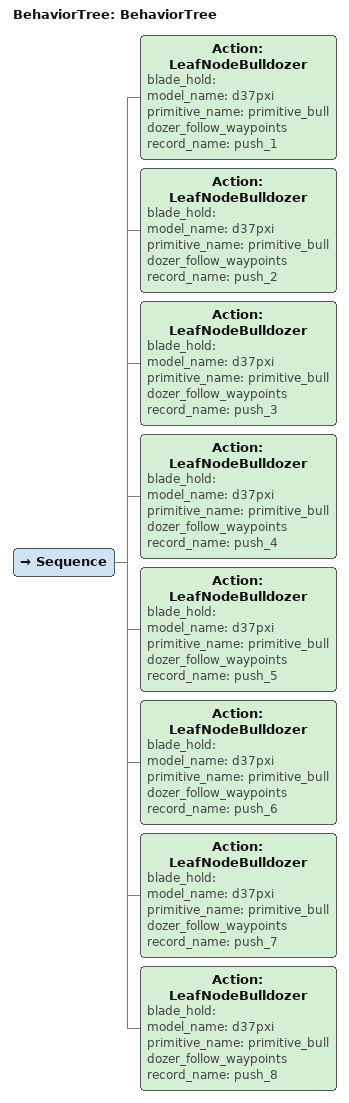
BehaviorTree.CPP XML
<?xml version="1.0"?>
<root main_tree_to_execute="BehaviorTree">
    <BehaviorTree ID="BehaviorTree">
        <Sequence>
            <Action ID="LeafNodeBulldozer" blade_hold="" model_name="d37pxi" primitive_name="primitive_bulldozer_follow_waypoints" record_name="push_1"/>
            <Action ID="LeafNodeBulldozer" blade_hold="" model_name="d37pxi" primitive_name="primitive_bulldozer_follow_waypoints" record_name="push_2"/>
            <Action ID="LeafNodeBulldozer" blade_hold="" model_name="d37pxi" primitive_name="primitive_bulldozer_follow_waypoints" record_name="push_3"/>
            <Action ID="LeafNodeBulldozer" blade_hold="" model_name="d37pxi" primitive_name="primitive_bulldozer_follow_waypoints" record_name="push_4"/>
            <Action ID="LeafNodeBulldozer" blade_hold="" model_name="d37pxi" primitive_name="primitive_bulldozer_follow_waypoints" record_name="push_5"/>
            <Action ID="LeafNodeBulldozer" blade_hold="" model_name="d37pxi" primitive_name="primitive_bulldozer_follow_waypoints" record_name="push_6"/>
            <Action ID="LeafNodeBulldozer" blade_hold="" model_name="d37pxi" primitive_name="primitive_bulldozer_follow_waypoints" record_name="push_7"/>
            <Action ID="LeafNodeBulldozer" blade_hold="" model_name="d37pxi" primitive_name="primitive_bulldozer_follow_waypoints" record_name="push_8"/>
        </Sequence>
    </BehaviorTree>
</root>
